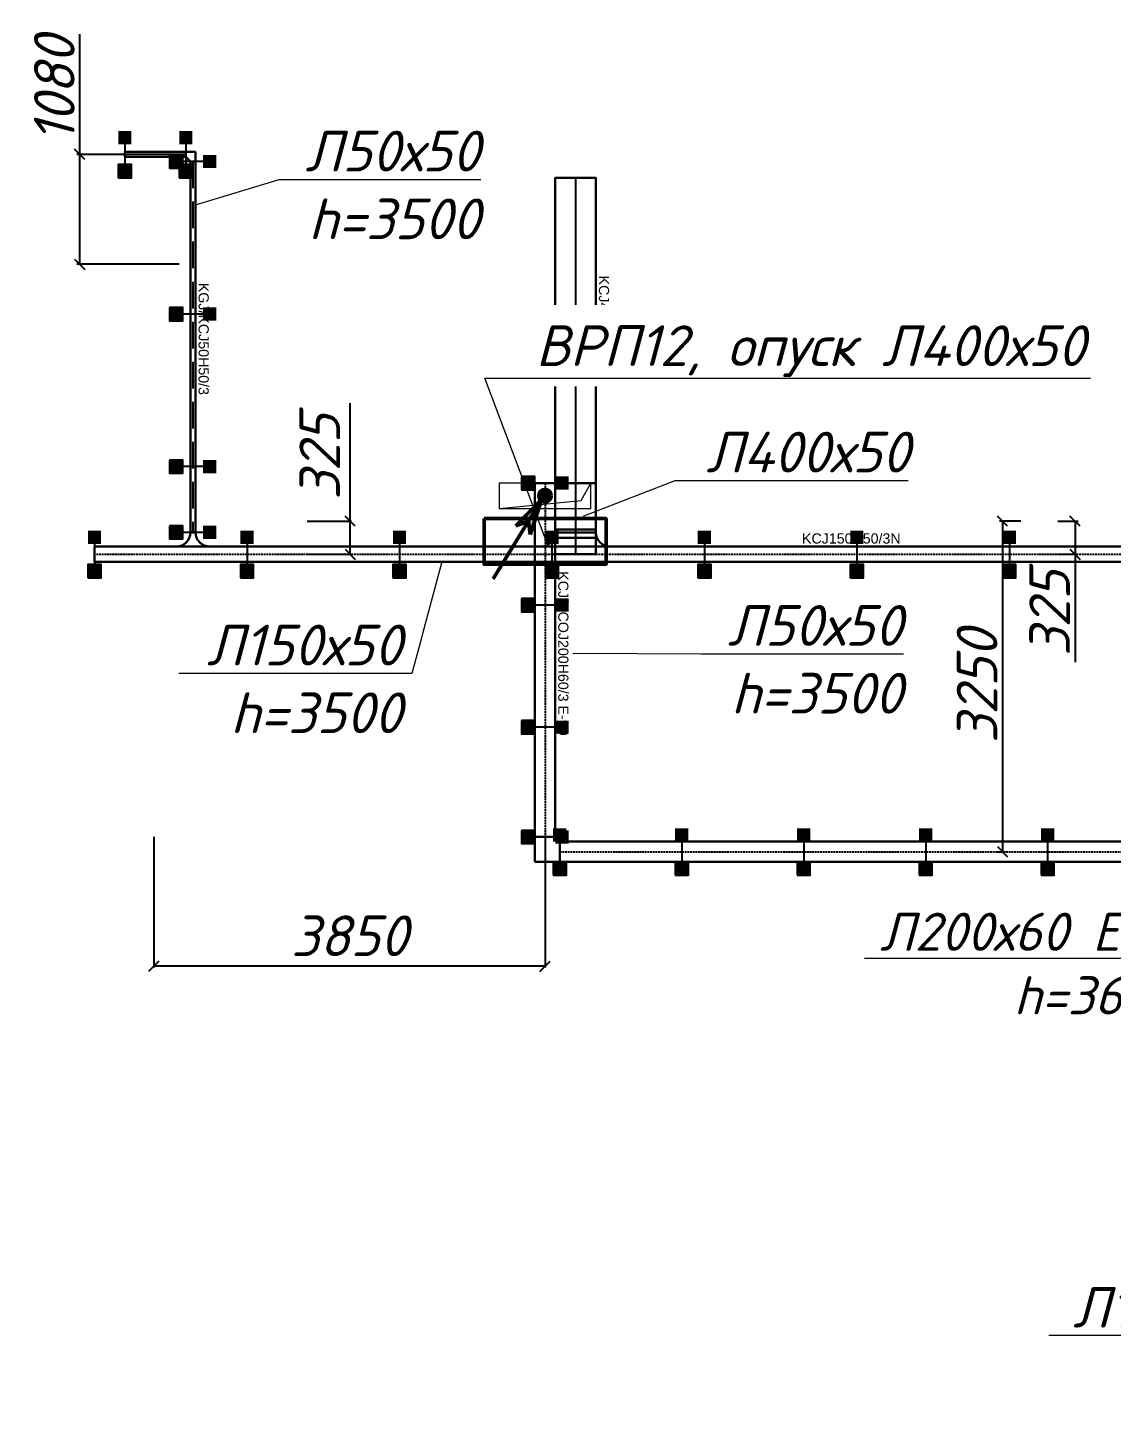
# Model space of a CAD drawing. Extents: x 221643 to 289394, y 86804 to 109436.
# Drawn here: x 244616 to 245682, y 102513 to 103871 of the extents above; entities that cross this region are included whole.
import ezdxf
from ezdxf import colors
from ezdxf.entities.mleader import LeaderData, LeaderLine
from ezdxf.math import Vec2, Vec3

# ---------------------------------------------------------------- set-up
doc = ezdxf.new("R2010")
doc.units = 0
doc.linetypes.add('DASHED2', pattern=[0.375, 0.25, -0.125])
doc.layers.get('Defpoints').update_dxf_attribs({"color": 140})
doc.layers.add('BAKS_opis', color=7, linetype='Continuous')
doc.layers.add("E_Прив'язки", color=24, linetype='Continuous')
for name, color, linetype, lineweight in [('E_Лотки', 5, 'Continuous', 30), ('E_Лотки_аварійні', 1, 'Continuous', 30), ('E_Позначення', 7, 'Continuous', 15), ('E_Щити', 1, 'Continuous', 50)]:
    doc.layers.add(name, color=color, linetype=linetype, lineweight=lineweight)
doc.layers.add('E_Лотки_опори_опуски', color=2, linetype='Continuous', plot=False)
doc.styles.add('GOST 2.304', font='isocpeui.ttf')
doc.styles.add('ROMANS', font='ROMANS')
doc.styles.get("Standard").update_dxf_attribs({"font": 'arial.ttf'})
doc.styles.add('ГОСТ 2.304', font='isocpeui.ttf')
doc.dimstyles.new('1to10', dxfattribs={"dimtxt": 40, "dimasz": 10, "dimexe": 3, "dimexo": 0, "dimgap": 5, "dimtad": 1, "dimdec": 0, "dimlfac": 10, "dimrnd": 5, "dimtxsty": 'GOST 2.304', "dimblk": 'OBLIQUE', "dimcen": 2.5, "dimadec": 0, "dimazin": 0, "dimtfac": 1, "dimtdec": 0, "dimtmove": 0, "dimatfit": 3, "dimfxl": 1, "dimarcsym": 0})
doc.dimstyles.new('ISO-25', dxfattribs={"dimtxt": 2.5, "dimasz": 2.5, "dimexe": 1.25, "dimexo": 0.625, "dimtad": 1, "dimtxsty": 'Standard', "dimcen": 2.5, "dimadec": 0, "dimazin": 0, "dimtfac": 1, "dimtmove": 0, "dimatfit": 3, "dimfxl": 1, "dimarcsym": 0})

# ---------------------------------------------------------------- blocks, each defined once
blk = doc.blocks.new('*U5')
at = {"color": 0}
blk.add_lwpolyline([(-600, 450), (600, 450), (600, 0), (-600, 0)], close=True, dxfattribs=at)
blk = doc.blocks.new('_None')
blk = doc.blocks.new('*U16')
at = {"lineweight": -2}
h = blk.add_hatch(color=256, dxfattribs=at)
edge = h.paths.add_edge_path()
edge.add_arc((0.07, 0), 1.28, 0, 360)
h = blk.add_hatch(color=256, dxfattribs=at)
h.paths.add_polyline_path([(-0.47, -0.71), (-5.33, -6.22), (-2.9, -5.18)])
h.paths.add_polyline_path([(-0.47, -0.71), (-2.9, -5.18), (-2.45, -7.79)])
for p, q in [((-9.24, -16.84), (-0.47, -0.71)), ((-0.47, -0.71), (-5.33, -6.22)), ((-0.47, -0.71), (-5.33, -6.22)), ((-0.47, -0.71), (-2.45, -7.79)), ((-0.47, -0.71), (-2.45, -7.79)), ((-5.33, -6.22), (-2.9, -5.18)), ((-5.33, -6.22), (-2.9, -5.18)), ((-2.9, -5.18), (-2.45, -7.79)), ((-2.9, -5.18), (-2.45, -7.79))]:
    blk.add_line(p, q, dxfattribs=at)
blk.add_circle((0.11, 0), 1.24, dxfattribs=at)
blk = doc.blocks.new('BAKS_439')
at = {"layer": 'BAKS_opis', "color": 105, "linetype": 'DASHED2', "ltscale": 2}
blk.add_line((0, 0), (0, -70), dxfattribs=at)
at = {"layer": 'E_Лотки'}
for points in [[(-20, 0), (-20, -70), (20, -70), (20, 0)], [(-20, 0), (-20, -70), (-20, -70), (-20, 0)], [(20, 0), (20, -70), (-20, -70), (-20, 0)], [(20, 0), (20, -70), (20, -70), (20, 0)]]:
    blk.add_3dface(points, dxfattribs=at)
at = {"flags": 1}
for tag, p in [('LENGTH', (0, 0)), ('ID', (20, 0)), ('ATT_2', (0, -70)), ('ATT_3', (0, -70)), ('ATT_1', (0, -70)), ('ATT_4', (0, -70)), ('ATT_5', (0, -70)), ('AN', (0, -70)), ('TYP', (0, -70)), ('P2X', (0, -70)), ('P2Y', (0, -70)), ('LUSTRO', (0, -70)), ('NAME', (0, -70)), ('P1X', (0, -70)), ('P1Y', (0, -70))]:
    blk.add_attdef(tag, p, '', height=2.5, dxfattribs=at)
at = {"layer": 'BAKS_opis', "flags": 1}
blk.add_attdef('SYMBOL', (23, -35), '', height=10, rotation=270, dxfattribs=at)
blk = doc.blocks.new('A$C4E1429D7')
at = {"linetype": 'Continuous'}
for p, q in [((0, 188), (400, 188)), ((0, 0), (0, 188)), ((400, 188), (400, 0)), ((400, 108), (0, 108)), ((0, 108), (0, 0)), ((400, 0), (400, 108)), ((0, 0), (400, 0))]:
    blk.add_line(p, q, dxfattribs=at)
blk = doc.blocks.new('LU___400H80')
at = {"xscale": 0.1, "yscale": 0.1, "zscale": 0.1}
blk.add_blockref('A$C4E1429D7', (-20, 0), dxfattribs=at)
at = {"style": 'ROMANS', "flags": 9}
for tag, p in [('SYMBOL', (4.9, 15)), ('ID', (4.9, 14.7)), ('NAME', (4.9, 14.4)), ('TYP', (4.9, 14)), ('LENGTH', (4.9, 13.7)), ('ATT_1', (4.9, 13.4)), ('ATT_2', (4.9, 13)), ('ATT_3', (4.9, 12.7)), ('ATT_4', (4.9, 12.3)), ('ATT_5', (4.9, 11.9)), ('LUSTRO', (4.9, 11.6)), ('P1', (4.9, 11.2)), ('P2', (4.9, 10.9)), ('AN', (4.9, 10.6))]:
    blk.add_attdef(tag, p, '', height=0.3, dxfattribs=at)
blk = doc.blocks.new('BAKS_440')
at = {"layer": 'BAKS_opis', "color": 105, "linetype": 'DASHED2'}
blk.add_line((0, 0), (1500, 0), dxfattribs=at)
at = {"layer": 'E_Лотки'}
for points in [[(0, -7.5), (1500, -7.5), (1500, 7.5), (0, 7.5)], [(0, 7.5), (1500, 7.5), (1500, -7.5), (0, -7.5)], [(0, 7.5), (1500, 7.5), (1500, 7.5), (0, 7.5)], [(0, -7.5), (1500, -7.5), (1500, -7.5), (0, -7.5)]]:
    blk.add_3dface(points, dxfattribs=at)
at = {"flags": 1}
for tag, p in [('ID', (0, 7.5)), ('LENGTH', (0, 0)), ('ATT_1', (1500, 0)), ('ATT_2', (1500, 0)), ('ATT_3', (1500, 0)), ('ATT_4', (1500, 0)), ('ATT_5', (1500, 0)), ('AN', (1500, 0)), ('TYP', (1500, 0)), ('NAME', (1500, 0)), ('P1X', (1500, 0)), ('P2X', (1500, 0)), ('P1Y', (1500, 0)), ('P2Y', (1500, 0)), ('LUSTRO', (1500, 0))]:
    blk.add_attdef(tag, p, '', height=2.5, dxfattribs=at)
at = {"layer": 'BAKS_opis'}
blk.add_attdef('SYMBOL', (696, 10.5), '', height=10, dxfattribs=at)
blk = doc.blocks.new('A$C78E166E7')
at = {"linetype": 'Continuous'}
for p, q in [((680, 140), (0, 140)), ((540, 0), (140, 0))]:
    blk.add_line(p, q, dxfattribs=at)
for centre, start, end in [((0, 0), 0, 90), ((680, 0), 90, 180)]:
    blk.add_arc(centre, 140, start, end, dxfattribs=at)
blk = doc.blocks.new('TKD___400')
at = {"xscale": 0.1, "yscale": 0.1, "zscale": 0.1}
blk.add_blockref('A$C78E166E7', (-34, -14), dxfattribs=at)
at = {"style": 'ROMANS', "flags": 9}
for tag, p in [('SYMBOL', (4.9, 15)), ('ID', (4.9, 14.7)), ('NAME', (4.9, 14.4)), ('TYP', (4.9, 14)), ('LENGTH', (4.9, 13.7)), ('ATT_1', (4.9, 13.4)), ('ATT_2', (4.9, 13)), ('ATT_3', (4.9, 12.7)), ('ATT_4', (4.9, 12.3)), ('ATT_5', (4.9, 11.9)), ('LUSTRO', (4.9, 11.6)), ('P1', (4.9, 11.2)), ('P2', (4.9, 10.9)), ('AN', (4.9, 10.6))]:
    blk.add_attdef(tag, p, '', height=0.3, dxfattribs=at)
blk = doc.blocks.new('A$C59DD2DC5')
at = {"linetype": 'Continuous'}
for p, q in [((0, 245), (200, 245)), ((0, 245), (0, 0)), ((200, 245), (245, 200)), ((245, 200), (245, 0)), ((245, 0), (0, 0))]:
    blk.add_line(p, q, dxfattribs=at)
blk = doc.blocks.new('KK___200')
at = {"xscale": 0.1, "yscale": 0.1, "zscale": 0.1, "rotation": 270}
blk.add_blockref('A$C59DD2DC5', (-10, 24.5), dxfattribs=at)
at = {"style": 'ROMANS', "flags": 9}
for tag, p in [('SYMBOL', (-1539.6, 1841)), ('ID', (-1539.3, 1841)), ('NAME', (-1538.9, 1841)), ('TYP', (-1538.6, 1841)), ('LENGTH', (-1538.3, 1841)), ('ATT_1', (-1538, 1841)), ('ATT_2', (-1537.6, 1841)), ('ATT_3', (-1537.3, 1841)), ('ATT_4', (-1536.9, 1841)), ('ATT_5', (-1536.5, 1841)), ('LUSTRO', (-1536.2, 1841)), ('P1', (-1535.8, 1841)), ('P2', (-1535.5, 1841)), ('AN', (-1535.2, 1841))]:
    blk.add_attdef(tag, p, '', height=0.3, rotation=90, dxfattribs=at)
blk = doc.blocks.new('BAKS_451')
at = {"layer": 'BAKS_opis', "color": 105, "linetype": 'DASHED2'}
blk.add_line((0, 0), (0, -348), dxfattribs=at)
at = {"layer": 'E_Лотки_аварійні'}
for points in [[(-10, 0), (-10, -348), (10, -348), (10, 0)], [(-10, 0), (-10, -348), (-10, -348), (-10, 0)], [(10, 0), (10, -348), (-10, -348), (-10, 0)], [(10, 0), (10, -348), (10, -348), (10, 0)]]:
    blk.add_3dface(points, dxfattribs=at)
at = {"flags": 1}
for tag, p in [('LENGTH', (0, 0)), ('ID', (10, 0)), ('ATT_1', (0, -362.5)), ('ATT_2', (0, -362.5)), ('ATT_3', (0, -362.5)), ('ATT_4', (0, -362.5)), ('ATT_5', (0, -362.5)), ('AN', (0, -362.5)), ('TYP', (0, -362.5)), ('NAME', (0, -362.5)), ('P1X', (0, -362.5)), ('P2X', (0, -362.5)), ('P1Y', (0, -362.5)), ('P2Y', (0, -362.5))]:
    blk.add_attdef(tag, p, '', height=2.5, dxfattribs=at)
at = {"layer": 'BAKS_opis'}
blk.add_attdef('SYMBOL', (13, -86.8), '', height=10, rotation=270, dxfattribs=at)
blk = doc.blocks.new('BAKS_453')
at = {"layer": 'BAKS_opis', "color": 105, "linetype": 'DASHED2'}
blk.add_line((0, 0), (2668, 0), dxfattribs=at)
at = {"layer": 'E_Лотки_аварійні'}
for points in [[(0, -10), (2668, -10), (2668, 10), (0, 10)], [(0, 10), (2668, 10), (2668, -10), (0, -10)], [(0, 10), (2668, 10), (2668, 10), (0, 10)], [(0, -10), (2668, -10), (2668, -10), (0, -10)]]:
    blk.add_3dface(points, dxfattribs=at)
at = {"flags": 1}
for tag, p in [('ID', (-14.5, 10)), ('LENGTH', (-14.5, 0)), ('ATT_1', (2682.5, 0)), ('ATT_2', (2682.5, 0)), ('ATT_3', (2682.5, 0)), ('ATT_4', (2682.5, 0)), ('ATT_5', (2682.5, 0)), ('AN', (2682.5, 0)), ('TYP', (2682.5, 0)), ('NAME', (2682.5, 0)), ('P1X', (2682.5, 0)), ('P2X', (2682.5, 0)), ('P1Y', (2682.5, 0)), ('P2Y', (2682.5, 0))]:
    blk.add_attdef(tag, p, '', height=2.5, dxfattribs=at)
at = {"layer": 'BAKS_opis'}
blk.add_attdef('SYMBOL', (1239.5, 13), '', height=10, rotation=360, dxfattribs=at)
blk = doc.blocks.new('BAKS_635')
at = {"layer": 'BAKS_opis', "color": 105, "linetype": 'DASHED2', "ltscale": 2}
blk.add_line((0, 0), (0, -300), dxfattribs=at)
at = {"layer": 'E_Лотки_опори_опуски'}
for points in [[(-20, 0), (-20, -300), (20, -300), (20, 0)], [(-20, 0), (-20, -300), (-20, -300), (-20, 0)], [(20, 0), (20, -300), (-20, -300), (-20, 0)], [(20, 0), (20, -300), (20, -300), (20, 0)]]:
    blk.add_3dface(points, dxfattribs=at)
at = {"flags": 1}
for tag, p in [('LENGTH', (0, 0)), ('ID', (20, 0)), ('ATT_1', (0, -300)), ('ATT_2', (0, -300)), ('ATT_3', (0, -300)), ('ATT_4', (0, -300)), ('ATT_5', (0, -300)), ('AN', (0, -300)), ('TYP', (0, -300)), ('NAME', (0, -300)), ('P1X', (0, -300)), ('P2X', (0, -300)), ('P1Y', (0, -300)), ('P2Y', (0, -300)), ('LUSTRO', (0, -300))]:
    blk.add_attdef(tag, p, '', height=2.5, dxfattribs=at)
at = {"layer": 'BAKS_opis'}
blk.add_attdef('SYMBOL', (23, -96), '', height=10, rotation=270, dxfattribs=at)
blk = doc.blocks.new('_Oblique')
at = {"color": 0, "linetype": 'ByBlock', "lineweight": -2}
blk.add_line((-0.5, -0.5), (0.5, 0.5), dxfattribs=at)
blk = doc.blocks.new('*D416')
at = {"layer": 'Defpoints', "color": 0, "transparency": 16777216}
for p in [(244890.8, 103385.4), (244890.8, 103352.8), (244933, 103352.8)]:
    blk.add_point(p, dxfattribs=at)
at = {"layer": "E_Прив'язки", "color": 0, "lineweight": -2, "transparency": 16777216}
for p, q in [((244933, 103385.4), (244933, 103501.5)), ((244890.8, 103385.4), (244934.2, 103385.4)), ((244933, 103352.8), (244933, 103385.4)), ((244890.8, 103352.8), (244934.2, 103352.8))]:
    blk.add_line(p, q, dxfattribs=at)
at = {"layer": "E_Прив'язки", "color": 0, "lineweight": -2, "transparency": 16777216, "xscale": 10, "yscale": 10, "zscale": 10}
for p, rotation in [((244933, 103385.4), 90), ((244933, 103352.8), 270)]:
    blk.add_blockref('_Oblique', p, dxfattribs=dict(at, rotation=rotation))
at = {"layer": "E_Прив'язки", "color": 0, "transparency": 16777216, "insert": (244903, 103448.5), "char_height": 40, "attachment_point": 5, "rotation": 90, "style": 'GOST 2.304', "bg_fill": 3, "box_fill_scale": 1.1, "bg_fill_color": 256, "bg_fill_true_color": 13158600, "bg_fill_transparency": 0}
blk.add_mtext('325', dxfattribs=at)
blk = doc.blocks.new('*D418')
at = {"layer": 'Defpoints', "color": 0, "transparency": 16777216}
for p in [(244739.7, 103074.8), (245124.7, 103074.8), (244739.7, 102947.6)]:
    blk.add_point(p, dxfattribs=at)
at = {"layer": "E_Прив'язки", "color": 0, "lineweight": -2, "transparency": 16777216}
for p, q in [((244739.7, 103074.8), (244739.7, 102946.3)), ((245124.7, 103074.8), (245124.7, 102946.3)), ((245124.7, 102947.6), (244739.7, 102947.6))]:
    blk.add_line(p, q, dxfattribs=at)
at = {"layer": "E_Прив'язки", "color": 0, "lineweight": -2, "transparency": 16777216, "xscale": 10, "yscale": 10, "zscale": 10, "rotation": 180}
blk.add_blockref('_Oblique', (244739.7, 102947.6), dxfattribs=at)
at = {"layer": "E_Прив'язки", "color": 0, "lineweight": -2, "transparency": 16777216, "xscale": 10, "yscale": 10, "zscale": 10}
blk.add_blockref('_Oblique', (245124.7, 102947.6), dxfattribs=at)
at = {"layer": "E_Прив'язки", "color": 0, "transparency": 16777216, "insert": (244932.2, 102977.6), "char_height": 40, "attachment_point": 5, "style": 'GOST 2.304', "bg_fill": 3, "box_fill_scale": 1.1, "bg_fill_color": 256, "bg_fill_true_color": 13158600, "bg_fill_transparency": 0}
blk.add_mtext('3850', dxfattribs=at)
blk = doc.blocks.new('A$C3C5B6495')
at = {"linetype": 'Continuous'}
for p, q in [((0, 33), (0, 0)), ((14, 19), (14, 14))]:
    blk.add_line(p, q, dxfattribs=at)
for centre, start, end in [((14, 33), 180, 270), ((14, 0), 90, 180)]:
    blk.add_arc(centre, 14, start, end, dxfattribs=at)
blk = doc.blocks.new('TKD___50')
blk.add_blockref('A$C3C5B6495', (0, -16.5))
blk = doc.blocks.new('A$C44C0357C')
at = {"linetype": 'Continuous'}
for p, q in [((0, 95), (50, 95)), ((0, 95), (0, 0)), ((95, 0), (0, 0)), ((50, 95), (95, 50)), ((95, 50), (95, 0))]:
    blk.add_line(p, q, dxfattribs=at)
blk = doc.blocks.new('KK___50')
at = {"xscale": 0.1, "yscale": 0.1, "zscale": 0.1, "rotation": 270}
blk.add_blockref('A$C44C0357C', (-2.5, 9.5), dxfattribs=at)
at = {"style": 'ROMANS', "flags": 9}
for tag, p in [('SYMBOL', (-1370.4, 2080.3)), ('ID', (-1370, 2080.3)), ('NAME', (-1369.7, 2080.3)), ('TYP', (-1369.4, 2080.3)), ('LENGTH', (-1369.1, 2080.3)), ('ATT_1', (-1368.7, 2080.3)), ('ATT_2', (-1368.4, 2080.3)), ('ATT_3', (-1368, 2080.3)), ('ATT_4', (-1367.7, 2080.3)), ('ATT_5', (-1367.3, 2080.3)), ('LUSTRO', (-1366.9, 2080.3)), ('P1', (-1366.6, 2080.3)), ('P2', (-1366.3, 2080.3)), ('AN', (-1366, 2080.3))]:
    blk.add_attdef(tag, p, '', height=0.3, rotation=90, dxfattribs=at)
blk = doc.blocks.new('BAKS_1686')
at = {"layer": 'BAKS_opis', "linetype": 'DASHED2', "ltscale": 105}
blk.add_line((0, 0), (-60, 0), dxfattribs=at)
at = {"layer": 'E_Лотки'}
for points in [[(0, 2.5), (-60, 2.5), (-60, -2.5), (0, -2.5)], [(0, 2.5), (-60, 2.5), (-60, 2.5), (0, 2.5)], [(0, -2.5), (-60, -2.5), (-60, 2.5), (0, 2.5)], [(0, -2.5), (-60, -2.5), (-60, -2.5), (0, -2.5)]]:
    blk.add_3dface(points, dxfattribs=at)
at = {"flags": 1}
for tag, p in [('ATT_1', (-60, 0)), ('ATT_2', (-60, 0)), ('ATT_3', (-60, 0)), ('ATT_4', (-60, 0)), ('ATT_5', (-60, 0)), ('AN', (-60, 0)), ('TYP', (-60, 0)), ('NAME', (-60, 0)), ('P1X', (-60, 0)), ('P2X', (-60, 0)), ('P1Y', (-60, 0)), ('P2Y', (-60, 0)), ('LUSTRO', (-60, 0)), ('LENGTH', (0, 0)), ('ID', (0, -2.5))]:
    blk.add_attdef(tag, p, '', height=2.5, dxfattribs=at)
at = {"layer": 'BAKS_opis', "flags": 1}
blk.add_attdef('SYMBOL', (-30, 5.5), '', height=10, rotation=0, dxfattribs=at)
blk = doc.blocks.new('BAKS_1688')
at = {"layer": 'BAKS_opis', "linetype": 'DASHED2', "ltscale": 105}
blk.add_line((0, 0), (0, -364.6), dxfattribs=at)
at = {"layer": 'E_Лотки'}
for points in [[(-2.5, 0), (-2.5, -364.6), (2.5, -364.6), (2.5, 0)], [(-2.5, 0), (-2.5, -364.6), (-2.5, -364.6), (-2.5, 0)], [(2.5, 0), (2.5, -364.6), (-2.5, -364.6), (-2.5, 0)], [(2.5, 0), (2.5, -364.6), (2.5, -364.6), (2.5, 0)]]:
    blk.add_3dface(points, dxfattribs=at)
at = {"flags": 1}
for tag, p in [('LENGTH', (0, 0)), ('ID', (2.5, 0)), ('ATT_1', (0, -364.6)), ('ATT_2', (0, -364.6)), ('ATT_3', (0, -364.6)), ('ATT_4', (0, -364.6)), ('ATT_5', (0, -364.6)), ('AN', (0, -364.6)), ('TYP', (0, -364.6)), ('NAME', (0, -364.6)), ('P1X', (0, -364.6)), ('P2X', (0, -364.6)), ('P1Y', (0, -364.6)), ('P2Y', (0, -364.6)), ('LUSTRO', (0, -364.6))]:
    blk.add_attdef(tag, p, '', height=2.5, dxfattribs=at)
at = {"layer": 'BAKS_opis'}
blk.add_attdef('SYMBOL', (5.5, -119.3), '', height=10, rotation=270, dxfattribs=at)
blk = doc.blocks.new('podpora_200')
for points in [[(-6.5, 10), (0, 10), (6.5, 10), (6.5, 23.1), (-6.5, 23.1)], [(-6.5, -23.1), (6.5, -23.1), (6.5, -10), (-6.5, -10)]]:
    blk.add_hatch(color=256).paths.add_polyline_path(points)
blk.add_line((0, 10), (0, -10))
blk.add_lwpolyline([(-6.5, -23.1), (6.5, -23.1), (6.5, -10), (-6.5, -10)], close=True)
at = {"style": 'ROMANS', "flags": 9}
for tag, p in [('SYMBOL', (3.3, 14.9)), ('TYP', (3.3, 13.9)), ('ID', (3.3, 14.5)), ('NAME', (3.3, 14.2)), ('LENGTH', (3.3, 13.6)), ('ATT_1', (3.3, 13.2)), ('ATT_2', (3.3, 12.9)), ('ATT_3', (3.3, 12.5)), ('ATT_4', (3.3, 12.2)), ('ATT_5', (3.3, 11.8)), ('AN', (3.3, 10.8)), ('ELEM', (3.3, 10.5)), ('P1', (3.3, 11.4)), ('P2', (3.3, 11.1))]:
    blk.add_attdef(tag, p, '', height=0.3, dxfattribs=at)
blk = doc.blocks.new('*D1717')
at = {"layer": 'Defpoints', "color": 0, "transparency": 16777216}
for p in [(244666.9, 103746), (244764.7, 103746), (244764.7, 103637.9)]:
    blk.add_point(p, dxfattribs=at)
at = {"layer": "E_Прив'язки", "color": 0, "lineweight": -2, "transparency": 16777216}
for p, q in [((244666.9, 103746), (244666.9, 103864.2)), ((244764.7, 103746), (244663.9, 103746)), ((244666.9, 103637.9), (244666.9, 103746)), ((244764.7, 103637.9), (244663.9, 103637.9))]:
    blk.add_line(p, q, dxfattribs=at)
at = {"layer": "E_Прив'язки", "color": 0, "lineweight": -2, "transparency": 16777216, "xscale": 10, "yscale": 10, "zscale": 10}
for p, rotation in [((244666.9, 103746), 90), ((244666.9, 103637.9), 270)]:
    blk.add_blockref('_Oblique', p, dxfattribs=dict(at, rotation=rotation))
at = {"layer": "E_Прив'язки", "color": 0, "transparency": 16777216, "insert": (244641.9, 103810.1), "char_height": 40, "attachment_point": 5, "rotation": 90, "style": 'GOST 2.304'}
blk.add_mtext('1080', dxfattribs=at)
blk = doc.blocks.new('*D1718')
at = {"layer": 'Defpoints', "color": 0, "transparency": 16777216}
for p in [(245629.2, 103385.4), (245629.2, 103352.8), (245646.1, 103352.8)]:
    blk.add_point(p, dxfattribs=at)
at = {"layer": "E_Прив'язки", "color": 0, "lineweight": -2, "transparency": 16777216}
for p, q in [((245629.2, 103385.4), (245649.1, 103385.4)), ((245646.1, 103385.4), (245646.1, 103352.8)), ((245629.2, 103352.8), (245649.1, 103352.8)), ((245646.1, 103352.8), (245646.1, 103246.7))]:
    blk.add_line(p, q, dxfattribs=at)
at = {"layer": "E_Прив'язки", "color": 0, "lineweight": -2, "transparency": 16777216, "xscale": 10, "yscale": 10, "zscale": 10}
for p, rotation in [((245646.1, 103385.4), 90), ((245646.1, 103352.8), 270)]:
    blk.add_blockref('_Oblique', p, dxfattribs=dict(at, rotation=rotation))
at = {"layer": "E_Прив'язки", "color": 0, "transparency": 16777216, "insert": (245621.1, 103294.8), "char_height": 40, "attachment_point": 5, "rotation": 90, "style": 'GOST 2.304'}
blk.add_mtext('325', dxfattribs=at)
blk = doc.blocks.new('*D1719')
at = {"layer": 'Defpoints', "color": 0, "transparency": 16777216}
for p in [(245592.7, 103385.4), (245568.8, 103060.3), (245574.7, 103060.3)]:
    blk.add_point(p, dxfattribs=at)
at = {"layer": "E_Прив'язки", "color": 0, "lineweight": -2, "transparency": 16777216}
for p, q in [((245592.7, 103385.4), (245571.7, 103385.4)), ((245574.7, 103385.4), (245574.7, 103060.3)), ((245568.8, 103060.3), (245577.7, 103060.3))]:
    blk.add_line(p, q, dxfattribs=at)
at = {"layer": "E_Прив'язки", "color": 0, "lineweight": -2, "transparency": 16777216, "xscale": 10, "yscale": 10, "zscale": 10}
for p, rotation in [((245574.7, 103385.4), 90), ((245574.7, 103060.3), 270)]:
    blk.add_blockref('_Oblique', p, dxfattribs=dict(at, rotation=rotation))
at = {"layer": "E_Прив'язки", "color": 0, "transparency": 16777216, "insert": (245549.7, 103222.9), "char_height": 40, "attachment_point": 5, "rotation": 90, "style": 'GOST 2.304'}
blk.add_mtext('3250', dxfattribs=at)

msp = doc.modelspace()

# ---------------------------------------------------------------- linework, layer by layer
at = {"layer": 'E_Щити', "color": 2, "lineweight": 5}
msp.add_lwpolyline([(245079.6584, 103397.809), (245169.6584, 103397.809), (245169.6584, 103422.809), (245079.6584, 103422.809), (245079.6584, 103397.809), (245160.3604, 103405.6391), (245169.6584, 103422.809)], dxfattribs=at)

# ---------------------------------------------------------------- block references
at = {"layer": 'E_Лотки'}
for name, p in [('BAKS_1686', (244771.3092, 103745.973)), ('BAKS_439', (245154.6584, 103422.809))]:
    msp.add_blockref(name, p, dxfattribs=at)
for name, p, rotation in [('KK___50', (244771.3092, 103745.973), 270), ('LU___400H80', (245154.6584, 103387.8166), 180), ('TKD___50', (244778.3092, 103360.3242), 89.99999999999999), ('TKD___400', (245154.6584, 103360.3242), 180)]:
    msp.add_blockref(name, p, dxfattribs=dict(at, rotation=rotation))
for name, p, values in [('BAKS_1688', (244778.3092, 103738.973), {'SYMBOL': 'KGJ/KCJ50H50/3'}), ('BAKS_440', (244681.4704, 103352.8242), {'SYMBOL': 'KCJ150H50/3N'})]:
    msp.add_blockref(name, p, dxfattribs=at).add_auto_attribs(values)
at = {"layer": 'E_Лотки_аварійні'}
msp.add_blockref('BAKS_451', (245124.6584, 103422.809), dxfattribs=at).add_auto_attribs({'SYMBOL': 'KCJ/KCOJ200H60/3 E-90'})
at = {"layer": 'E_Лотки_аварійні', "xscale": -1, "rotation": 180.0000000000037}
msp.add_blockref('KK___200', (245124.6584, 103074.809), dxfattribs=at)
at = {"layer": 'E_Лотки_аварійні'}
msp.add_blockref('BAKS_453', (245139.1584, 103060.309), dxfattribs=at)
at = {"layer": 'E_Лотки_опори_опуски'}
for p in [(244711.2938, 103745.973), (244771.3092, 103745.973), (244681.4704, 103352.8242), (244831.4704, 103352.8242), (244981.4704, 103352.8242), (245131.4704, 103352.8242), (245281.4704, 103352.8242), (245431.4704, 103352.8242), (245581.4704, 103352.8242), (245259.1584, 103060.309), (245379.1584, 103060.309), (245499.1584, 103060.309), (245619.1584, 103060.309)]:
    msp.add_blockref('podpora_200', p, dxfattribs=at)
at = {"layer": 'E_Лотки_опори_опуски', "rotation": 270}
for p in [(244778.3092, 103738.973), (244778.3092, 103588.973), (244778.3092, 103438.973), (245124.6584, 103422.809), (244778.3092, 103374.3242), (245124.6584, 103302.809), (245124.6584, 103182.809)]:
    msp.add_blockref('podpora_200', p, dxfattribs=at)
at = {"layer": 'E_Лотки_опори_опуски'}
msp.add_blockref('BAKS_635', (245154.6584, 103722.809), dxfattribs=at).add_auto_attribs({'SYMBOL': 'KCJ400H80/3N'})
at = {"layer": 'E_Щити', "xscale": 5.000000000000004, "yscale": 5.000000000000004, "zscale": 5.000000000000004, "rotation": 357.0874877686715}
msp.add_blockref('*U16', (245124.0994, 103410.3435), dxfattribs=at)
at = {"layer": 'E_Щити', "xscale": 0.1, "yscale": 0.1, "zscale": 0.1}
msp.add_blockref('*U5', (245124.6584, 103342.909), dxfattribs=at)

# ---------------------------------------------------------------- dimensions: what is measured, and where the dimension line sits
at = {"layer": "E_Прив'язки"}
dim = msp.add_linear_dim(base=(244666.8548, 103745.973), p1=(244764.6584, 103637.909), p2=(244764.6584, 103745.973), angle=90, dimstyle='1to10', dxfattribs=at)
dim.commit()
dim.dimension.update_dxf_attribs({"geometry": '*D1717', "text_midpoint": (244641.8548, 103810.1094)})

# ---------------------------------------------------------------- leaders
at = {"layer": 'E_Позначення'}
ml = msp.add_multileader_mtext('Standard', dxfattribs=at)
ml.set_content('Л100х60 Е90', color=256, style='ГОСТ 2.304')
ml.set_leader_properties(color=256, linetype='ByLayer', lineweight=-1)
ml.set_arrow_properties(name='NONE')
ml.build(insert=Vec2(0, 0))
ml.multileader.update_dxf_attribs({"has_dogleg": 0, "text_left_attachment_type": 6, "text_right_attachment_type": 6, "dogleg_length": 0, "arrow_head_size": 0.1})
ctx = ml.context
ctx.base_point, ctx.char_height, ctx.arrow_head_size, ctx.landing_gap_size, ctx.plane_origin = Vec3(245609.5793, 102584.3825), 40, 0.1, 10, Vec3(248125.9867, 102087.9528)
ctx.left_attachment, ctx.right_attachment, ctx.text_align_type = 6, 6, 2
notes = []
notes.append((ctx, [(1, (1, 1, 0), (245955.6096, 102584.3825), (-1, 0), 0, [(0, [(246076.2721, 102512.8692)], 0, [])])]))
ctx.mtext.insert, ctx.mtext.alignment, ctx.mtext.flow_direction = Vec3(245945.6096, 102632.3825), 3, 5
ctx.mtext.has_bg_fill, ctx.mtext.bg_color, ctx.mtext.bg_scale_factor, ctx.mtext.bg_transparency, ctx.mtext.use_window_bg_color = 1, -1027028792, 1.5, 0, 1
for ctx, leaders in notes:
    for number, flags, end, landing, length, lines in leaders:
        leader = LeaderData()
        leader.index, (leader.has_last_leader_line, leader.has_dogleg_vector, leader.attachment_direction) = number, flags
        leader.last_leader_point, leader.dogleg_vector, leader.dogleg_length = Vec3(end), Vec3(landing), length
        for number, points, colour, breaks in lines:
            line = LeaderLine()
            line.index, line.vertices, line.color, line.breaks = number, Vec3.list(points), colors.encode_raw_color(colour), breaks
            leader.lines.append(line)
        ctx.leaders.append(leader)

# ---------------------------------------------------------------- next in the draw order: dimensions: what is measured, and where the dimension line sits
at = {"layer": "E_Прив'язки"}
dim = msp.add_linear_dim(base=(244932.9926, 103352.8242), p1=(244890.8416, 103385.409), p2=(244890.8416, 103352.8242), angle=90, dimstyle='ISO-25', override={"dimtxt": 40, "dimasz": 10, "dimexo": 0, "dimgap": 10, "dimlfac": 10, "dimrnd": 5, "dimtxsty": 'GOST 2.304', "dimblk1": 'Oblique', "dimblk2": 'Oblique', "dimsah": 1, "dimfxl": 1.25, "dimtfill": 1}, dxfattribs=at)
dim.commit()
dim.dimension.update_dxf_attribs({"geometry": '*D416', "text_midpoint": (244932.9926, 103448.4696), "dimtype": 160})
dim = msp.add_linear_dim(base=(244739.6584, 102947.5659), p1=(245124.6584, 103074.809), p2=(244739.6584, 103074.809), dimstyle='ISO-25', override={"dimtxt": 40, "dimasz": 10, "dimexo": 0, "dimgap": 10, "dimlfac": 10, "dimrnd": 5, "dimtxsty": 'GOST 2.304', "dimblk1": 'Oblique', "dimblk2": 'Oblique', "dimsah": 1, "dimfxl": 1.25, "dimtfill": 1}, dxfattribs=at)
dim.commit()
dim.dimension.update_dxf_attribs({"geometry": '*D418', "text_midpoint": (244932.1584, 102977.5659)})

# ---------------------------------------------------------------- next in the draw order: leaders
at = {"layer": 'E_Позначення'}
ml = msp.add_multileader_mtext('Standard', dxfattribs=at)
ml.set_content('Л50х50\\Ph=3500', color=256, style='ГОСТ 2.304')
ml.set_leader_properties(color=256, linetype='ByLayer', lineweight=-1)
ml.set_arrow_properties(name='NONE')
ml.build(insert=Vec2(0, 0))
ml.multileader.update_dxf_attribs({"has_dogleg": 0, "text_left_attachment_type": 6, "text_right_attachment_type": 6, "dogleg_length": 0, "arrow_head_size": 0.1})
ctx = ml.context
ctx.base_point, ctx.char_height, ctx.arrow_head_size, ctx.landing_gap_size, ctx.plane_origin = Vec3(244862.9623, 103721.2984), 40, 0.1, 10, Vec3(246820.1669, 103147.4612)
ctx.left_attachment, ctx.right_attachment, ctx.text_align_type = 6, 6, 2
notes = []
notes.append((ctx, [(0, (1, 1, 0), (244862.9623, 103721.2984), (1, 0), 0, [(0, [(244780.8092, 103696.417)], 0, [])])]))
ctx.mtext.insert, ctx.mtext.alignment, ctx.mtext.flow_direction = Vec3(245060.5078, 103769.2984), 3, 5
ctx.mtext.has_bg_fill, ctx.mtext.bg_color, ctx.mtext.bg_scale_factor, ctx.mtext.bg_transparency, ctx.mtext.use_window_bg_color = 1, -1027028792, 1.5, 0, 1
ml = msp.add_multileader_mtext('Standard', dxfattribs=at)
ml.set_content('ВРП12, опуск Л400х50', color=256, style='ГОСТ 2.304')
ml.set_leader_properties(color=256, linetype='ByLayer', lineweight=-1)
ml.set_arrow_properties(name='NONE')
ml.build(insert=Vec2(0, 0))
ml.multileader.update_dxf_attribs({"has_dogleg": 0, "text_left_attachment_type": 6, "text_right_attachment_type": 6, "dogleg_length": 0, "arrow_head_size": 0.1})
ctx = ml.context
ctx.base_point, ctx.char_height, ctx.arrow_head_size, ctx.landing_gap_size, ctx.plane_origin = Vec3(245065.2923, 103525.9032), 40, 0.1, 10, Vec3(240743.8933, 102948.619)
ctx.left_attachment, ctx.right_attachment, ctx.text_align_type = 6, 6, 2
notes.append((ctx, [(1, (1, 1, 0), (245065.2923, 103525.9032), (1, 0), 0, [(0, [(245127.3266, 103361.7544)], 0, [])])]))
ctx.mtext.insert, ctx.mtext.alignment, ctx.mtext.flow_direction = Vec3(245656.1711, 103577.9032), 3, 5
ctx.mtext.has_bg_fill, ctx.mtext.bg_color, ctx.mtext.bg_scale_factor, ctx.mtext.bg_transparency, ctx.mtext.use_window_bg_color = 1, -1027028792, 1.5, 0, 1
ml = msp.add_multileader_mtext('Standard', dxfattribs=at)
ml.set_content('Л50х50\\Ph=3500', color=256, style='ГОСТ 2.304')
ml.set_leader_properties(color=256, linetype='ByLayer', lineweight=-1)
ml.set_arrow_properties(name='NONE')
ml.build(insert=Vec2(0, 0))
ml.multileader.update_dxf_attribs({"has_dogleg": 0, "text_left_attachment_type": 6, "text_right_attachment_type": 6, "dogleg_length": 0, "arrow_head_size": 0.1})
ctx = ml.context
ctx.base_point, ctx.char_height, ctx.arrow_head_size, ctx.landing_gap_size, ctx.plane_origin = Vec3(245278.7107, 103254.8147), 40, 0.1, 10, Vec3(247235.9153, 102680.9775)
ctx.left_attachment, ctx.right_attachment, ctx.text_align_type = 6, 6, 2
notes.append((ctx, [(0, (1, 1, 0), (245278.7107, 103254.8147), (1, 0), 0, [(0, [(245152.1584, 103255.3786)], 0, [])])]))
ctx.mtext.insert, ctx.mtext.alignment, ctx.mtext.flow_direction = Vec3(245476.2562, 103302.8147), 3, 5
ctx.mtext.has_bg_fill, ctx.mtext.bg_color, ctx.mtext.bg_scale_factor, ctx.mtext.bg_transparency, ctx.mtext.use_window_bg_color = 1, -1027028792, 1.5, 0, 1
ml = msp.add_multileader_mtext('Standard', dxfattribs=at)
ml.set_content('Л200х60 Е90\\Ph=3600', color=256, style='ГОСТ 2.304')
ml.set_leader_properties(color=256, linetype='ByLayer', lineweight=-1)
ml.set_arrow_properties(name='NONE')
ml.build(insert=Vec2(0, 0))
ml.multileader.update_dxf_attribs({"has_dogleg": 0, "text_left_attachment_type": 6, "text_right_attachment_type": 6, "text_top_attachment_type": 10, "dogleg_length": 0, "arrow_head_size": 0.1})
ctx = ml.context
ctx.base_point, ctx.char_height, ctx.arrow_head_size, ctx.landing_gap_size, ctx.plane_origin = Vec3(245420.2585, 102955.3217), 37.5, 0.1, 10, Vec3(245434.228, 103031.243)
ctx.left_attachment, ctx.right_attachment, ctx.text_align_type = 6, 6, 2
notes.append((ctx, [(1, (1, 1, 0), (245753.696, 102955.3217), (-1, 0), 0, [(0, [(245829.7161, 103055.5929)], 0, [])])]))
ctx.mtext.insert, ctx.mtext.alignment, ctx.mtext.flow_direction = Vec3(245743.696, 103000.3217), 3, 5
ctx.mtext.has_bg_fill, ctx.mtext.bg_color, ctx.mtext.bg_scale_factor, ctx.mtext.bg_transparency, ctx.mtext.use_window_bg_color = 1, -1027028792, 1.5, 0, 1
for ctx, leaders in notes:
    for number, flags, end, landing, length, lines in leaders:
        leader = LeaderData()
        leader.index, (leader.has_last_leader_line, leader.has_dogleg_vector, leader.attachment_direction) = number, flags
        leader.last_leader_point, leader.dogleg_vector, leader.dogleg_length = Vec3(end), Vec3(landing), length
        for number, points, colour, breaks in lines:
            line = LeaderLine()
            line.index, line.vertices, line.color, line.breaks = number, Vec3.list(points), colors.encode_raw_color(colour), breaks
            leader.lines.append(line)
        ctx.leaders.append(leader)

# ---------------------------------------------------------------- next in the draw order: block references
at = {"layer": 'E_Лотки_опори_опуски', "rotation": 270}
msp.add_blockref('podpora_200', (245124.6584, 103074.809), dxfattribs=at)
at = {"layer": 'E_Лотки_опори_опуски'}
msp.add_blockref('podpora_200', (245139.1584, 103060.309), dxfattribs=at)

# ---------------------------------------------------------------- next in the draw order: dimensions: what is measured, and where the dimension line sits
at = {"layer": "E_Прив'язки"}
for base, p1, p2, picture, middle in [((245574.68, 103060.309), (245592.7147, 103385.409), (245568.8141, 103060.309), '*D1719', (245549.68, 103222.859)), ((245646.1179, 103352.8242), (245629.1574, 103385.409), (245629.1574, 103352.8242), '*D1718', (245621.1179, 103294.7636))]:
    dim = msp.add_linear_dim(base=base, p1=p1, p2=p2, angle=90, dimstyle='1to10', dxfattribs=at)
    dim.commit()
    dim.dimension.update_dxf_attribs({"geometry": picture, "text_midpoint": middle})

# ---------------------------------------------------------------- next in the draw order: leaders
at = {"layer": 'E_Позначення'}
ml = msp.add_multileader_mtext('Standard', dxfattribs=at)
ml.set_content('Л400х50', color=256, style='ГОСТ 2.304')
ml.set_leader_properties(color=256, linetype='ByLayer', lineweight=-1)
ml.set_arrow_properties(name='NONE')
ml.build(insert=Vec2(0, 0))
ml.multileader.update_dxf_attribs({"has_dogleg": 0, "text_left_attachment_type": 6, "text_right_attachment_type": 6, "dogleg_length": 0, "arrow_head_size": 0.1})
ctx = ml.context
ctx.base_point, ctx.char_height, ctx.arrow_head_size, ctx.landing_gap_size, ctx.plane_origin = Vec3(245252.7049, 103425.2853), 40, 0.1, 10, Vec3(247229.2229, 102895.8217)
ctx.left_attachment, ctx.right_attachment, ctx.text_align_type = 6, 6, 2
notes = []
notes.append((ctx, [(0, (1, 1, 0), (245252.7049, 103425.2853), (1, 0), 0, [(0, [(245162.2995, 103390.1718)], 0, [])])]))
ctx.mtext.insert, ctx.mtext.alignment, ctx.mtext.flow_direction = Vec3(245483.3716, 103473.2853), 3, 5
ctx.mtext.has_bg_fill, ctx.mtext.bg_color, ctx.mtext.bg_scale_factor, ctx.mtext.bg_transparency, ctx.mtext.use_window_bg_color = 1, -1027028792, 1.5, 0, 1
ml = msp.add_multileader_mtext('Standard', dxfattribs=at)
ml.set_content('Л150х50\\Ph=3500', color=256, style='ГОСТ 2.304')
ml.set_leader_properties(color=256, linetype='ByLayer', lineweight=-1)
ml.set_arrow_properties(name='NONE')
ml.build(insert=Vec2(0, 0))
ml.multileader.update_dxf_attribs({"has_dogleg": 0, "text_left_attachment_type": 6, "text_right_attachment_type": 6, "dogleg_length": 0, "arrow_head_size": 0.1})
ctx = ml.context
ctx.base_point, ctx.char_height, ctx.arrow_head_size, ctx.landing_gap_size, ctx.plane_origin = Vec3(244765.5027, 103235.5644), 40, 0.1, 10, Vec3(246722.7073, 102661.7272)
ctx.left_attachment, ctx.right_attachment, ctx.text_align_type = 6, 6, 2
notes.append((ctx, [(1, (1, 1, 0), (244993.7451, 103235.5644), (-1, 0), 0, [(0, [(245023.0842, 103345.3242)], 0, [])])]))
ctx.mtext.insert, ctx.mtext.alignment, ctx.mtext.flow_direction = Vec3(244983.7451, 103283.5644), 3, 5
ctx.mtext.has_bg_fill, ctx.mtext.bg_color, ctx.mtext.bg_scale_factor, ctx.mtext.bg_transparency, ctx.mtext.use_window_bg_color = 1, -1027028792, 1.5, 0, 1
for ctx, leaders in notes:
    for number, flags, end, landing, length, lines in leaders:
        leader = LeaderData()
        leader.index, (leader.has_last_leader_line, leader.has_dogleg_vector, leader.attachment_direction) = number, flags
        leader.last_leader_point, leader.dogleg_vector, leader.dogleg_length = Vec3(end), Vec3(landing), length
        for number, points, colour, breaks in lines:
            line = LeaderLine()
            line.index, line.vertices, line.color, line.breaks = number, Vec3.list(points), colors.encode_raw_color(colour), breaks
            leader.lines.append(line)
        ctx.leaders.append(leader)

doc.saveas('drawing.dxf')
